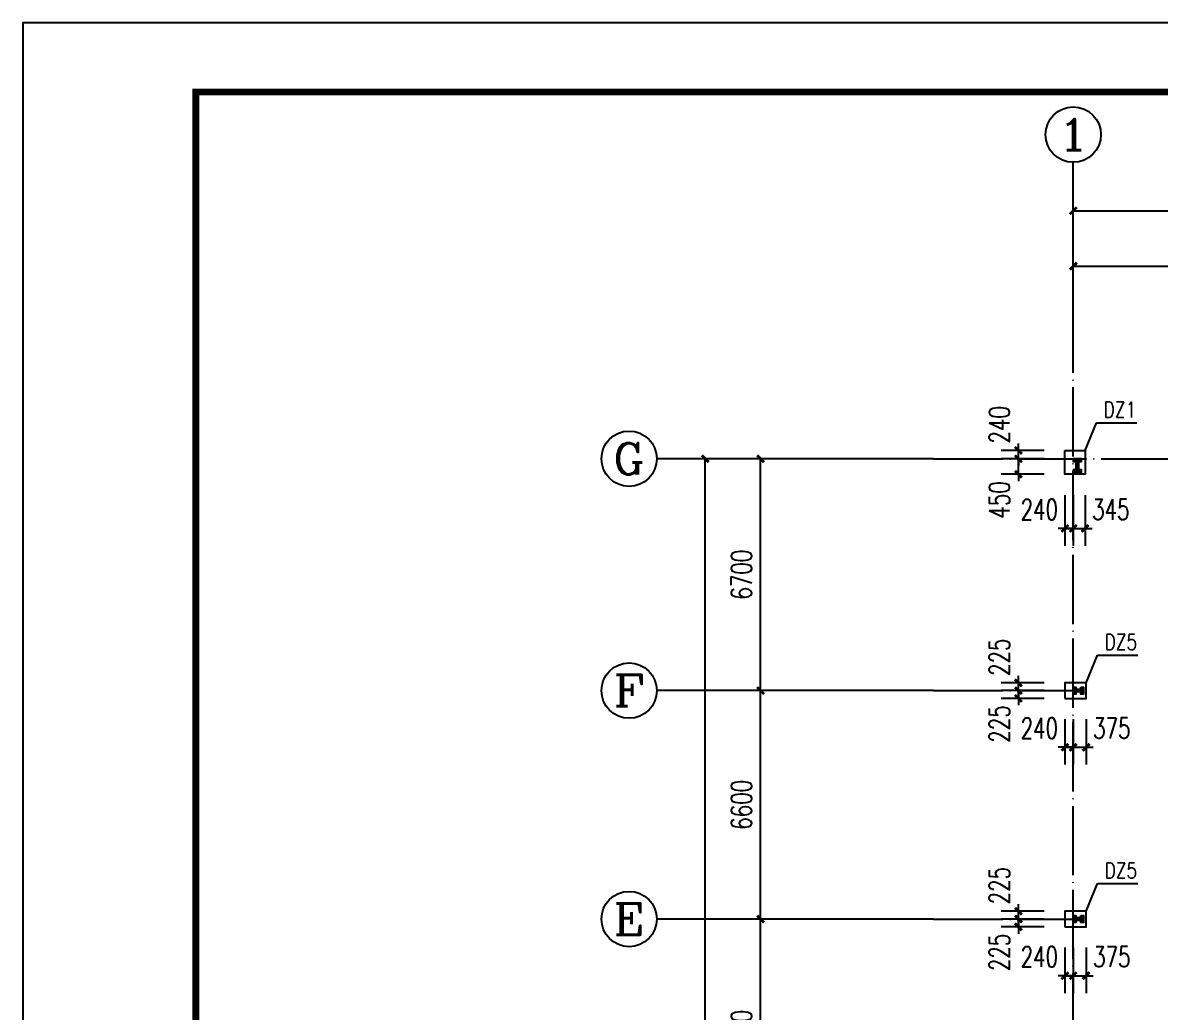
# Model space of a CAD drawing. Extents: x 36360094 to 36697644, y 75306 to 425482.
# Drawn here: x 36360094 to 36392972, y 219440 to 248032 of the extents above; entities that cross this region are included whole.
import ezdxf
from ezdxf.enums import TextEntityAlignment as Align

# ---------------------------------------------------------------- set-up
doc = ezdxf.new("R2010")
doc.units = 0
doc.header["$LTSCALE"] = 1000
doc.header["$MEASUREMENT"] = 0
doc.linetypes.add('ACAD_ISO04W100', pattern=[30.5, 24, -3, 0.5, -3])
doc.linetypes.add('DOTE', pattern=[2.42, 2, -0.2, 0.02, -0.2])
doc.layers.get('0').update_dxf_attribs({"linetype": 'CONTINUOUS'})
doc.layers.get('DEFPOINTS').update_dxf_attribs({"linetype": 'CONTINUOUS'})
for name, color, linetype in [('AXIS', 3, 'CONTINUOUS'), ('AXIS_TEXT', 7, 'CONTINUOUS'), ('DOTE', 1, 'ACAD_ISO04W100'), ('PUB_DIM', 3, 'CONTINUOUS'), ('PUB_TITLE', 4, 'CONTINUOUS')]:
    doc.layers.add(name, color=color, linetype=linetype)
doc.styles.add('_TCH_AXIS', font='COMPLEX', dxfattribs={"bigfont": 'GBCBIG'})
doc.styles.add('_TCH_DIM_T3', font='SIMPLEX', dxfattribs={"width": 0.705882, "bigfont": 'GBCBIG'})
doc.styles.add('COMPLEX', font='COMPLEX')
doc.styles.add('DIM_FONT', font='SIMPLEX.shx', dxfattribs={"width": 0.8})
doc.dimstyles.new('_TCH_ARCH&&200', dxfattribs={"dimtxt": 595, "dimasz": 200, "dimexe": 500, "dimexo": 600, "dimgap": 252.5, "dimtad": 1, "dimdec": 0, "dimzin": 0, "dimdsep": 46, "dimtxsty": '_TCH_DIM_T3', "dimblk": 'ARCHTICK', "dimcen": 0.09, "dimclrt": 7, "dimazin": 2, "dimtfac": 1, "dimtdec": 0, "dimtix": 1, "dimtmove": 2, "dimatfit": 3, "dimfxl": 0, "dimtolj": 1, "dimtzin": 0, "dimarcsym": 0})

# ---------------------------------------------------------------- blocks, each defined once
blk = doc.blocks.new('_ArchTick')
at = {"color": 0, "linetype": 'ByBlock', "const_width": 0.4}
blk.add_lwpolyline([(-0.5, -0.5), (0.5, 0.5)], dxfattribs=at)
blk = doc.blocks.new('*D280')
at = {"layer": 'DEFPOINTS', "color": 0}
for p in [(36388872, 228734), (36390217, 228734), (36390217, 228509)]:
    blk.add_point(p, dxfattribs=at)
at = {"layer": 'PUB_DIM', "color": 0, "lineweight": -2}
for p, q in [((36388872, 228734), (36388872, 228934)), ((36389617, 228734), (36388372, 228734)), ((36389617, 228509), (36388372, 228509)), ((36388872, 228509), (36388872, 228734)), ((36388872, 228509), (36388872, 228309))]:
    blk.add_line(p, q, dxfattribs=at)
at = {"layer": 'PUB_DIM', "color": 0, "lineweight": -2, "xscale": 200, "yscale": 200, "zscale": 200}
for p, rotation in [((36388872, 228734), 270), ((36388872, 228509), 90)]:
    blk.add_blockref('_ArchTick', p, dxfattribs=dict(at, rotation=rotation))
at = {"layer": 'PUB_DIM', "color": 7, "insert": (36388322, 227769), "char_height": 595, "attachment_point": 5, "rotation": 90, "style": '_TCH_DIM_T3'}
blk.add_mtext('\\A1;225', dxfattribs=at)
blk = doc.blocks.new('*D281')
at = {"layer": 'DEFPOINTS', "color": 0}
for p in [(36388872, 228959), (36390217, 228959), (36390217, 228734)]:
    blk.add_point(p, dxfattribs=at)
at = {"layer": 'PUB_DIM', "color": 0, "lineweight": -2}
for p, q in [((36388872, 228959), (36388872, 229159)), ((36389617, 228959), (36388372, 228959)), ((36388872, 228734), (36388872, 228959)), ((36389617, 228734), (36388372, 228734)), ((36388872, 228734), (36388872, 228534))]:
    blk.add_line(p, q, dxfattribs=at)
at = {"layer": 'PUB_DIM', "color": 0, "lineweight": -2, "xscale": 200, "yscale": 200, "zscale": 200}
for p, rotation in [((36388872, 228959), 270), ((36388872, 228734), 90)]:
    blk.add_blockref('_ArchTick', p, dxfattribs=dict(at, rotation=rotation))
at = {"layer": 'PUB_DIM', "color": 7, "insert": (36388322, 229699), "char_height": 595, "attachment_point": 5, "rotation": 90, "style": '_TCH_DIM_T3'}
blk.add_mtext('\\A1;225', dxfattribs=at)
blk = doc.blocks.new('*D282')
at = {"layer": 'DEFPOINTS', "color": 0}
for p in [(36390217, 228509), (36390457, 228509), (36390457, 227095)]:
    blk.add_point(p, dxfattribs=at)
at = {"layer": 'PUB_DIM', "color": 0, "lineweight": -2}
for p, q in [((36390217, 227909), (36390217, 226595)), ((36390457, 227909), (36390457, 226595)), ((36390217, 227095), (36390017, 227095)), ((36390217, 227095), (36390457, 227095)), ((36390457, 227095), (36390657, 227095))]:
    blk.add_line(p, q, dxfattribs=at)
at = {"layer": 'PUB_DIM', "color": 0, "lineweight": -2, "xscale": 200, "yscale": 200, "zscale": 200}
blk.add_blockref('_ArchTick', (36390217, 227095), dxfattribs=at)
at = {"layer": 'PUB_DIM', "color": 0, "lineweight": -2, "xscale": 200, "yscale": 200, "zscale": 200, "rotation": 180}
blk.add_blockref('_ArchTick', (36390457, 227095), dxfattribs=at)
at = {"layer": 'PUB_DIM', "color": 7, "insert": (36389477, 227645), "char_height": 595, "attachment_point": 5, "style": '_TCH_DIM_T3'}
blk.add_mtext('\\A1;240', dxfattribs=at)
blk = doc.blocks.new('*D283')
at = {"layer": 'DEFPOINTS', "color": 0}
for p in [(36390457, 228509), (36390832, 228509), (36390832, 227095)]:
    blk.add_point(p, dxfattribs=at)
at = {"layer": 'PUB_DIM', "color": 0, "lineweight": -2}
for p, q in [((36390457, 227909), (36390457, 226595)), ((36390832, 227909), (36390832, 226595)), ((36390457, 227095), (36390257, 227095)), ((36390457, 227095), (36390832, 227095)), ((36390832, 227095), (36391032, 227095))]:
    blk.add_line(p, q, dxfattribs=at)
at = {"layer": 'PUB_DIM', "color": 0, "lineweight": -2, "xscale": 200, "yscale": 200, "zscale": 200}
blk.add_blockref('_ArchTick', (36390457, 227095), dxfattribs=at)
at = {"layer": 'PUB_DIM', "color": 0, "lineweight": -2, "xscale": 200, "yscale": 200, "zscale": 200, "rotation": 180}
blk.add_blockref('_ArchTick', (36390832, 227095), dxfattribs=at)
at = {"layer": 'PUB_DIM', "color": 7, "insert": (36391572, 227645), "char_height": 595, "attachment_point": 5, "style": '_TCH_DIM_T3'}
blk.add_mtext('\\A1;375', dxfattribs=at)
blk = doc.blocks.new('*D288')
at = {"layer": 'DEFPOINTS', "color": 0}
for p in [(36388872, 222134), (36390217, 222134), (36390217, 221909)]:
    blk.add_point(p, dxfattribs=at)
at = {"layer": 'PUB_DIM', "color": 0, "lineweight": -2}
for p, q in [((36388872, 222134), (36388872, 222334)), ((36389617, 222134), (36388372, 222134)), ((36388872, 221909), (36388872, 222134)), ((36389617, 221909), (36388372, 221909)), ((36388872, 221909), (36388872, 221709))]:
    blk.add_line(p, q, dxfattribs=at)
at = {"layer": 'PUB_DIM', "color": 0, "lineweight": -2, "xscale": 200, "yscale": 200, "zscale": 200}
for p, rotation in [((36388872, 222134), 270), ((36388872, 221909), 90)]:
    blk.add_blockref('_ArchTick', p, dxfattribs=dict(at, rotation=rotation))
at = {"layer": 'PUB_DIM', "color": 7, "insert": (36388322, 221169), "char_height": 595, "attachment_point": 5, "rotation": 90, "style": '_TCH_DIM_T3'}
blk.add_mtext('\\A1;225', dxfattribs=at)
blk = doc.blocks.new('*D289')
at = {"layer": 'DEFPOINTS', "color": 0}
for p in [(36388872, 222359), (36390217, 222359), (36390217, 222134)]:
    blk.add_point(p, dxfattribs=at)
at = {"layer": 'PUB_DIM', "color": 0, "lineweight": -2}
for p, q in [((36389617, 222359), (36388372, 222359)), ((36388872, 222359), (36388872, 222559)), ((36388872, 222134), (36388872, 222359)), ((36389617, 222134), (36388372, 222134)), ((36388872, 222134), (36388872, 221934))]:
    blk.add_line(p, q, dxfattribs=at)
at = {"layer": 'PUB_DIM', "color": 0, "lineweight": -2, "xscale": 200, "yscale": 200, "zscale": 200}
for p, rotation in [((36388872, 222359), 270), ((36388872, 222134), 90)]:
    blk.add_blockref('_ArchTick', p, dxfattribs=dict(at, rotation=rotation))
at = {"layer": 'PUB_DIM', "color": 7, "insert": (36388322, 223099), "char_height": 595, "attachment_point": 5, "rotation": 90, "style": '_TCH_DIM_T3'}
blk.add_mtext('\\A1;225', dxfattribs=at)
blk = doc.blocks.new('*D290')
at = {"layer": 'DEFPOINTS', "color": 0}
for p in [(36390217, 221909), (36390457, 221909), (36390457, 220495)]:
    blk.add_point(p, dxfattribs=at)
at = {"layer": 'PUB_DIM', "color": 0, "lineweight": -2}
for p, q in [((36390217, 221309), (36390217, 219995)), ((36390457, 221309), (36390457, 219995)), ((36390217, 220495), (36390017, 220495)), ((36390217, 220495), (36390457, 220495)), ((36390457, 220495), (36390657, 220495))]:
    blk.add_line(p, q, dxfattribs=at)
at = {"layer": 'PUB_DIM', "color": 0, "lineweight": -2, "xscale": 200, "yscale": 200, "zscale": 200}
blk.add_blockref('_ArchTick', (36390217, 220495), dxfattribs=at)
at = {"layer": 'PUB_DIM', "color": 0, "lineweight": -2, "xscale": 200, "yscale": 200, "zscale": 200, "rotation": 180}
blk.add_blockref('_ArchTick', (36390457, 220495), dxfattribs=at)
at = {"layer": 'PUB_DIM', "color": 7, "insert": (36389477, 221045), "char_height": 595, "attachment_point": 5, "style": '_TCH_DIM_T3'}
blk.add_mtext('\\A1;240', dxfattribs=at)
blk = doc.blocks.new('*D291')
at = {"layer": 'DEFPOINTS', "color": 0}
for p in [(36390457, 221909), (36390832, 221909), (36390832, 220495)]:
    blk.add_point(p, dxfattribs=at)
at = {"layer": 'PUB_DIM', "color": 0, "lineweight": -2}
for p, q in [((36390457, 221309), (36390457, 219995)), ((36390832, 221309), (36390832, 219995)), ((36390457, 220495), (36390257, 220495)), ((36390457, 220495), (36390832, 220495)), ((36390832, 220495), (36391032, 220495))]:
    blk.add_line(p, q, dxfattribs=at)
at = {"layer": 'PUB_DIM', "color": 0, "lineweight": -2, "xscale": 200, "yscale": 200, "zscale": 200}
blk.add_blockref('_ArchTick', (36390457, 220495), dxfattribs=at)
at = {"layer": 'PUB_DIM', "color": 0, "lineweight": -2, "xscale": 200, "yscale": 200, "zscale": 200, "rotation": 180}
blk.add_blockref('_ArchTick', (36390832, 220495), dxfattribs=at)
at = {"layer": 'PUB_DIM', "color": 7, "insert": (36391572, 221045), "char_height": 595, "attachment_point": 5, "style": '_TCH_DIM_T3'}
blk.add_mtext('\\A1;375', dxfattribs=at)
blk = doc.blocks.new('*D352')
at = {"layer": 'DEFPOINTS', "color": 0}
for p in [(36390217, 234984), (36390457, 234984), (36390457, 233420)]:
    blk.add_point(p, dxfattribs=at)
at = {"layer": 'PUB_DIM', "color": 0, "lineweight": -2}
for p, q in [((36390217, 234384), (36390217, 232920)), ((36390457, 234384), (36390457, 232920)), ((36390217, 233420), (36390017, 233420)), ((36390217, 233420), (36390457, 233420)), ((36390457, 233420), (36390657, 233420))]:
    blk.add_line(p, q, dxfattribs=at)
at = {"layer": 'PUB_DIM', "color": 0, "lineweight": -2, "xscale": 200, "yscale": 200, "zscale": 200}
blk.add_blockref('_ArchTick', (36390217, 233420), dxfattribs=at)
at = {"layer": 'PUB_DIM', "color": 0, "lineweight": -2, "xscale": 200, "yscale": 200, "zscale": 200, "rotation": 180}
blk.add_blockref('_ArchTick', (36390457, 233420), dxfattribs=at)
at = {"layer": 'PUB_DIM', "color": 7, "insert": (36389477, 233970), "char_height": 595, "attachment_point": 5, "style": '_TCH_DIM_T3'}
blk.add_mtext('\\A1;240', dxfattribs=at)
blk = doc.blocks.new('*D353')
at = {"layer": 'DEFPOINTS', "color": 0}
for p in [(36390457, 234984), (36390802, 234984), (36390802, 233420)]:
    blk.add_point(p, dxfattribs=at)
at = {"layer": 'PUB_DIM', "color": 0, "lineweight": -2}
for p, q in [((36390457, 234384), (36390457, 232920)), ((36390802, 234384), (36390802, 232920)), ((36390457, 233420), (36390257, 233420)), ((36390457, 233420), (36390802, 233420)), ((36390802, 233420), (36391002, 233420))]:
    blk.add_line(p, q, dxfattribs=at)
at = {"layer": 'PUB_DIM', "color": 0, "lineweight": -2, "xscale": 200, "yscale": 200, "zscale": 200}
blk.add_blockref('_ArchTick', (36390457, 233420), dxfattribs=at)
at = {"layer": 'PUB_DIM', "color": 0, "lineweight": -2, "xscale": 200, "yscale": 200, "zscale": 200, "rotation": 180}
blk.add_blockref('_ArchTick', (36390802, 233420), dxfattribs=at)
at = {"layer": 'PUB_DIM', "color": 7, "insert": (36391542, 233970), "char_height": 595, "attachment_point": 5, "style": '_TCH_DIM_T3'}
blk.add_mtext('\\A1;345', dxfattribs=at)
blk = doc.blocks.new('*D358')
at = {"layer": 'DEFPOINTS', "color": 0}
for p in [(36388872, 235674), (36390217, 235674), (36390217, 235434)]:
    blk.add_point(p, dxfattribs=at)
at = {"layer": 'PUB_DIM', "color": 0, "lineweight": -2}
for p, q in [((36388872, 235674), (36388872, 235874)), ((36389617, 235674), (36388372, 235674)), ((36389617, 235434), (36388372, 235434)), ((36388872, 235434), (36388872, 235674)), ((36388872, 235434), (36388872, 235234))]:
    blk.add_line(p, q, dxfattribs=at)
at = {"layer": 'PUB_DIM', "color": 0, "lineweight": -2, "xscale": 200, "yscale": 200, "zscale": 200}
for p, rotation in [((36388872, 235674), 270), ((36388872, 235434), 90)]:
    blk.add_blockref('_ArchTick', p, dxfattribs=dict(at, rotation=rotation))
at = {"layer": 'PUB_DIM', "color": 7, "insert": (36388322, 236414), "char_height": 595, "attachment_point": 5, "rotation": 90, "style": '_TCH_DIM_T3'}
blk.add_mtext('\\A1;240', dxfattribs=at)
blk = doc.blocks.new('*D359')
at = {"layer": 'DEFPOINTS', "color": 0}
for p in [(36388872, 235434), (36390217, 235434), (36390217, 234984)]:
    blk.add_point(p, dxfattribs=at)
at = {"layer": 'PUB_DIM', "color": 0, "lineweight": -2}
for p, q in [((36389617, 235434), (36388372, 235434)), ((36388872, 235434), (36388872, 235634)), ((36388872, 234984), (36388872, 235434)), ((36389617, 234984), (36388372, 234984)), ((36388872, 234984), (36388872, 234784))]:
    blk.add_line(p, q, dxfattribs=at)
at = {"layer": 'PUB_DIM', "color": 0, "lineweight": -2, "xscale": 200, "yscale": 200, "zscale": 200}
for p, rotation in [((36388872, 235434), 270), ((36388872, 234984), 90)]:
    blk.add_blockref('_ArchTick', p, dxfattribs=dict(at, rotation=rotation))
at = {"layer": 'PUB_DIM', "color": 7, "insert": (36388322, 234244), "char_height": 595, "attachment_point": 5, "rotation": 90, "style": '_TCH_DIM_T3'}
blk.add_mtext('\\A1;450', dxfattribs=at)
blk = doc.blocks.new('*D402')
at = {"layer": 'AXIS', "color": 0, "lineweight": -2}
for p, q in [((36385820, 222134), (36380920, 222134)), ((36381420, 215434), (36381420, 222134)), ((36385820, 215434), (36380920, 215434))]:
    blk.add_line(p, q, dxfattribs=at)
at = {"layer": 'DEFPOINTS', "color": 0}
for p in [(36381420, 222134), (36386420, 222134), (36386420, 215434)]:
    blk.add_point(p, dxfattribs=at)
at = {"layer": 'AXIS', "color": 0, "lineweight": -2, "xscale": 200, "yscale": 200, "zscale": 200}
for p, rotation in [((36381420, 222134), 90), ((36381420, 215434), 270)]:
    blk.add_blockref('_ArchTick', p, dxfattribs=dict(at, rotation=rotation))
at = {"layer": 'AXIS', "color": 7, "insert": (36380870, 218784), "char_height": 595, "attachment_point": 5, "rotation": 90, "style": '_TCH_DIM_T3'}
blk.add_mtext('\\A1;6700', dxfattribs=at)
blk = doc.blocks.new('*D403')
at = {"layer": 'AXIS', "color": 0, "lineweight": -2}
for p, q in [((36385820, 228734), (36380920, 228734)), ((36381420, 222134), (36381420, 228734)), ((36385820, 222134), (36380920, 222134))]:
    blk.add_line(p, q, dxfattribs=at)
at = {"layer": 'DEFPOINTS', "color": 0}
for p in [(36381420, 228734), (36386420, 228734), (36386420, 222134)]:
    blk.add_point(p, dxfattribs=at)
at = {"layer": 'AXIS', "color": 0, "lineweight": -2, "xscale": 200, "yscale": 200, "zscale": 200}
for p, rotation in [((36381420, 228734), 90), ((36381420, 222134), 270)]:
    blk.add_blockref('_ArchTick', p, dxfattribs=dict(at, rotation=rotation))
at = {"layer": 'AXIS', "color": 7, "insert": (36380870, 225434), "char_height": 595, "attachment_point": 5, "rotation": 90, "style": '_TCH_DIM_T3'}
blk.add_mtext('\\A1;6600', dxfattribs=at)
blk = doc.blocks.new('*D404')
at = {"layer": 'AXIS', "color": 0, "lineweight": -2}
for p, q in [((36385820, 235434), (36380920, 235434)), ((36381420, 228734), (36381420, 235434)), ((36385820, 228734), (36380920, 228734))]:
    blk.add_line(p, q, dxfattribs=at)
at = {"layer": 'DEFPOINTS', "color": 0}
for p in [(36381420, 235434), (36386420, 235434), (36386420, 228734)]:
    blk.add_point(p, dxfattribs=at)
at = {"layer": 'AXIS', "color": 0, "lineweight": -2, "xscale": 200, "yscale": 200, "zscale": 200}
for p, rotation in [((36381420, 235434), 90), ((36381420, 228734), 270)]:
    blk.add_blockref('_ArchTick', p, dxfattribs=dict(at, rotation=rotation))
at = {"layer": 'AXIS', "color": 7, "insert": (36380870, 232084), "char_height": 595, "attachment_point": 5, "rotation": 90, "style": '_TCH_DIM_T3'}
blk.add_mtext('\\A1;6700', dxfattribs=at)
blk = doc.blocks.new('*D405')
at = {"layer": 'AXIS', "color": 0, "lineweight": -2}
for p, q in [((36385820, 235434), (36379320, 235434)), ((36379820, 195434), (36379820, 235434)), ((36385820, 195434), (36379320, 195434))]:
    blk.add_line(p, q, dxfattribs=at)
at = {"layer": 'DEFPOINTS', "color": 0}
for p in [(36379820, 235434), (36386420, 235434), (36386420, 195434)]:
    blk.add_point(p, dxfattribs=at)
at = {"layer": 'AXIS', "color": 0, "lineweight": -2, "xscale": 200, "yscale": 200, "zscale": 200}
for p, rotation in [((36379820, 235434), 90), ((36379820, 195434), 270)]:
    blk.add_blockref('_ArchTick', p, dxfattribs=dict(at, rotation=rotation))
at = {"layer": 'AXIS', "color": 7, "insert": (36379270, 215434), "char_height": 595, "attachment_point": 5, "rotation": 90, "style": '_TCH_DIM_T3'}
blk.add_mtext('\\A1;40000', dxfattribs=at)
blk = doc.blocks.new('*D406')
at = {"layer": 'AXIS', "color": 0, "lineweight": -2}
for p, q in [((36390457, 238796), (36390457, 241499)), ((36398457, 238796), (36398457, 241499)), ((36390457, 240999), (36398457, 240999))]:
    blk.add_line(p, q, dxfattribs=at)
at = {"layer": 'DEFPOINTS', "color": 0}
for p in [(36398457, 240999), (36390457, 238196), (36398457, 238196)]:
    blk.add_point(p, dxfattribs=at)
at = {"layer": 'AXIS', "color": 0, "lineweight": -2, "xscale": 200, "yscale": 200, "zscale": 200, "rotation": 180}
blk.add_blockref('_ArchTick', (36390457, 240999), dxfattribs=at)
at = {"layer": 'AXIS', "color": 0, "lineweight": -2, "xscale": 200, "yscale": 200, "zscale": 200}
blk.add_blockref('_ArchTick', (36398457, 240999), dxfattribs=at)
at = {"layer": 'AXIS', "color": 7, "insert": (36394457, 241549), "char_height": 595, "attachment_point": 5, "style": '_TCH_DIM_T3'}
blk.add_mtext('\\A1;8000', dxfattribs=at)
blk = doc.blocks.new('*D412')
at = {"layer": 'AXIS', "color": 0, "lineweight": -2}
for p, q in [((36390457, 238796), (36390457, 243099)), ((36438457, 238796), (36438457, 243099)), ((36390457, 242599), (36438457, 242599))]:
    blk.add_line(p, q, dxfattribs=at)
at = {"layer": 'DEFPOINTS', "color": 0}
for p in [(36438457, 242599), (36390457, 238196), (36438457, 238196)]:
    blk.add_point(p, dxfattribs=at)
at = {"layer": 'AXIS', "color": 0, "lineweight": -2, "xscale": 200, "yscale": 200, "zscale": 200, "rotation": 180}
blk.add_blockref('_ArchTick', (36390457, 242599), dxfattribs=at)
at = {"layer": 'AXIS', "color": 0, "lineweight": -2, "xscale": 200, "yscale": 200, "zscale": 200}
blk.add_blockref('_ArchTick', (36438457, 242599), dxfattribs=at)
at = {"layer": 'AXIS', "color": 7, "insert": (36414457, 243149), "char_height": 595, "attachment_point": 5, "style": '_TCH_DIM_T3'}
blk.add_mtext('\\A1;48000', dxfattribs=at)
blk = doc.blocks.new('_AXISO')
blk.add_circle((0, 0), 0.5)
at = {"layer": 'AXIS_TEXT', "style": 'COMPLEX', "width": 1.041667}
blk.add_attdef('A', text='', height=0.56, dxfattribs=at).set_placement((-0.25, -0.28), (0.25, -0.28), align=Align.FIT)

msp = doc.modelspace()

# ---------------------------------------------------------------- hatches: boundary and pattern name
for points in [[(36390456.8, 235113.7), (36390456.8, 235033.7), (36390696.8, 235033.7), (36390696.8, 235113.7), (36390616.8, 235113.7), (36390616.8, 235353.7), (36390696.8, 235353.7), (36390696.8, 235433.7), (36390456.8, 235433.7), (36390456.8, 235353.7), (36390536.8, 235353.7), (36390536.8, 235113.7)], [(36390676.8, 228833.7), (36390756.8, 228833.7), (36390756.8, 228633.7), (36390676.8, 228633.7), (36390676.8, 228693.7), (36390536.8, 228693.7), (36390536.8, 228633.7), (36390456.8, 228633.7), (36390456.8, 228833.7), (36390536.8, 228833.7), (36390536.8, 228773.7), (36390676.8, 228773.7)], [(36390676.8, 222233.7), (36390756.8, 222233.7), (36390756.8, 222033.7), (36390676.8, 222033.7), (36390676.8, 222093.7), (36390536.8, 222093.7), (36390536.8, 222033.7), (36390456.8, 222033.7), (36390456.8, 222233.7), (36390536.8, 222233.7), (36390536.8, 222173.7), (36390676.8, 222173.7)]]:
    msp.add_hatch(color=256).paths.add_polyline_path(points)

# ---------------------------------------------------------------- linework, layer by layer
for p, q in [((36390801.8, 235673.7), (36391126.9, 236474.9)), ((36391126.9, 236474.9), (36392298.3, 236474.9)), ((36390831.8, 228958.7), (36391156.9, 229759.9)), ((36391156.9, 229759.9), (36392328.3, 229759.9)), ((36390831.8, 222358.7), (36391156.9, 223159.9)), ((36391156.9, 223159.9), (36392328.3, 223159.9))]:
    msp.add_line(p, q)
for points in [[(36390216.8, 235673.7), (36390801.8, 235673.7), (36390801.8, 234983.7), (36390216.8, 234983.7)], [(36390216.8, 228508.7), (36390831.8, 228508.7), (36390831.8, 228958.7), (36390216.8, 228958.7)], [(36390216.8, 221908.7), (36390831.8, 221908.7), (36390831.8, 222358.7), (36390216.8, 222358.7)]]:
    msp.add_lwpolyline(points, close=True)
for points in [[(36390456.8, 235113.7), (36390456.8, 235033.7), (36390696.8, 235033.7), (36390696.8, 235113.7), (36390616.8, 235113.7), (36390616.8, 235353.7), (36390696.8, 235353.7), (36390696.8, 235433.7), (36390456.8, 235433.7), (36390456.8, 235353.7), (36390536.8, 235353.7), (36390536.8, 235113.7), (36390456.8, 235113.7)], [(36390676.8, 228833.7), (36390756.8, 228833.7), (36390756.8, 228633.7), (36390676.8, 228633.7), (36390676.8, 228693.7), (36390536.8, 228693.7), (36390536.8, 228633.7), (36390456.8, 228633.7), (36390456.8, 228833.7), (36390536.8, 228833.7), (36390536.8, 228773.7), (36390676.8, 228773.7), (36390676.8, 228833.7)], [(36390676.8, 222233.7), (36390756.8, 222233.7), (36390756.8, 222033.7), (36390676.8, 222033.7), (36390676.8, 222093.7), (36390536.8, 222093.7), (36390536.8, 222033.7), (36390456.8, 222033.7), (36390456.8, 222233.7), (36390536.8, 222233.7), (36390536.8, 222173.7), (36390676.8, 222173.7), (36390676.8, 222233.7)]]:
    msp.add_lwpolyline(points)
at = {"layer": 'AXIS'}
for p, q in [((36390456.8, 238196.2), (36390456.8, 243999.3)), ((36386420.5, 235433.7), (36378420.5, 235433.7)), ((36386420.5, 228733.7), (36378420.5, 228733.7)), ((36386420.5, 222133.7), (36378420.5, 222133.7))]:
    msp.add_line(p, q, dxfattribs=at)
msp.add_circle((36390456.8, 244799.3), 800, dxfattribs=at)
at = {"layer": 'DOTE', "linetype": 'DOTE'}
for p, q in [((36390456.8, 191937.2), (36390456.8, 238196.2)), ((36386420.5, 235433.7), (36443829.9, 235433.7)), ((36386420.5, 228733.7), (36390456.8, 228733.7)), ((36386420.5, 222133.7), (36390456.8, 222133.7))]:
    msp.add_line(p, q, dxfattribs=at)
at = {"layer": 'PUB_TITLE'}
msp.add_lwpolyline([(36360094.2, 164031.7), (36478894.2, 164031.7), (36478894.2, 248031.7), (36360094.2, 248031.7)], close=True, dxfattribs=at)
at = {"layer": 'PUB_TITLE', "const_width": 200}
msp.add_lwpolyline([(36365094.2, 166031.7), (36476894.2, 166031.7), (36476894.2, 246031.7), (36365094.2, 246031.7)], close=True, dxfattribs=at)

# ---------------------------------------------------------------- block references
at = {"layer": 'AXIS'}
ref = msp.add_blockref('_AXISO', (36377620.5, 235433.7), dxfattribs=dict(at, xscale=1600, yscale=1600, zscale=1600))
ref.add_attrib('A', 'G', dxfattribs={"layer": 'AXIS_TEXT', "height": 905.1, "style": '_TCH_AXIS', "width": 1.166667}).set_placement((36377167.9, 234981.1), (36378073, 234981.1), align=Align.FIT)
ref = msp.add_blockref('_AXISO', (36377620.5, 228733.7), dxfattribs=dict(at, xscale=1600, yscale=1600, zscale=1600))
ref.add_attrib('A', 'F', dxfattribs={"layer": 'AXIS_TEXT', "height": 905.1, "style": '_TCH_AXIS', "width": 1.3125}).set_placement((36377167.9, 228281.1), (36378073, 228281.1), align=Align.FIT)
ref = msp.add_blockref('_AXISO', (36377620.5, 222133.7), dxfattribs=dict(at, xscale=1600, yscale=1600, zscale=1600))
ref.add_attrib('A', 'E', dxfattribs={"layer": 'AXIS_TEXT', "height": 905.1, "style": '_TCH_AXIS', "width": 1.3125}).set_placement((36377167.9, 221681.1), (36378073, 221681.1), align=Align.FIT)

# ---------------------------------------------------------------- texts
at = {"style": 'DIM_FONT', "width": 0.8}
for s, p in [('DZ1', (36391334.2, 236626.9)), ('DZ5', (36391364.2, 229911.9)), ('DZ5', (36391364.2, 223311.9))]:
    msp.add_text(s, height=450, dxfattribs=at).set_placement(p)
at = {"layer": 'AXIS_TEXT', "style": '_TCH_AXIS', "width": 2.333333}
msp.add_text('1', height=905.1, dxfattribs=at).set_placement((36390004.3, 244346.8), (36390909.4, 244346.8), align=Align.FIT)

# ---------------------------------------------------------------- dimensions: what is measured, and where the dimension line sits
at = {"layer": 'AXIS'}
for p1, p2, distance, picture, middle in [((36390456.8, 238196.2), (36438456.8, 238196.2), 4403.1, '*D412', (36414456.8, 243149.3)), ((36390456.8, 238196.2), (36398456.8, 238196.2), 2803.1, '*D406', (36394456.8, 241549.3)), ((36386420.5, 195433.7), (36386420.5, 235433.7), 6600, '*D405', (36379270.5, 215433.7)), ((36386420.5, 228733.7), (36386420.5, 235433.7), 5000, '*D404', (36380870.5, 232083.7)), ((36386420.5, 222133.7), (36386420.5, 228733.7), 5000, '*D403', (36380870.5, 225433.7)), ((36386420.5, 215433.7), (36386420.5, 222133.7), 5000, '*D402', (36380870.5, 218783.7))]:
    dim = msp.add_aligned_dim(p1=p1, p2=p2, distance=distance, dimstyle='_TCH_ARCH&&200', dxfattribs=at)
    dim.commit()
    dim.dimension.update_dxf_attribs({"geometry": picture, "text_midpoint": middle})
at = {"layer": 'PUB_DIM'}
for base, p1, p2, angle, picture, middle in [((36388872.5, 235673.7), (36390216.8, 235433.7), (36390216.8, 235673.7), 90, '*D358', (36388322.5, 236413.7)), ((36388872.5, 235433.7), (36390216.8, 234983.7), (36390216.8, 235433.7), 90, '*D359', (36388322.5, 234243.7)), ((36390456.8, 233420.4), (36390216.8, 234983.7), (36390456.8, 234983.7), 0, '*D352', (36389476.8, 233970.4)), ((36390801.8, 233420.4), (36390456.8, 234983.7), (36390801.8, 234983.7), 0, '*D353', (36391541.8, 233970.4)), ((36388872.5, 228958.7), (36390216.8, 228733.7), (36390216.8, 228958.7), 90, '*D281', (36388322.5, 229698.7)), ((36388872.5, 228733.7), (36390216.8, 228508.7), (36390216.8, 228733.7), 90, '*D280', (36388322.5, 227768.7)), ((36390456.8, 227094.6), (36390216.8, 228508.7), (36390456.8, 228508.7), 0, '*D282', (36389476.8, 227644.6)), ((36390831.8, 227094.6), (36390456.8, 228508.7), (36390831.8, 228508.7), 0, '*D283', (36391571.8, 227644.6)), ((36388872.5, 222358.7), (36390216.8, 222133.7), (36390216.8, 222358.7), 90, '*D289', (36388322.5, 223098.7)), ((36388872.5, 222133.7), (36390216.8, 221908.7), (36390216.8, 222133.7), 90, '*D288', (36388322.5, 221168.7)), ((36390456.8, 220494.6), (36390216.8, 221908.7), (36390456.8, 221908.7), 0, '*D290', (36389476.8, 221044.6)), ((36390831.8, 220494.6), (36390456.8, 221908.7), (36390831.8, 221908.7), 0, '*D291', (36391571.8, 221044.6))]:
    dim = msp.add_linear_dim(base=base, p1=p1, p2=p2, angle=angle, dimstyle='_TCH_ARCH&&200', dxfattribs=at)
    dim.commit()
    dim.dimension.update_dxf_attribs({"geometry": picture, "text_midpoint": middle, "dimtype": 129})

doc.saveas('drawing.dxf')
